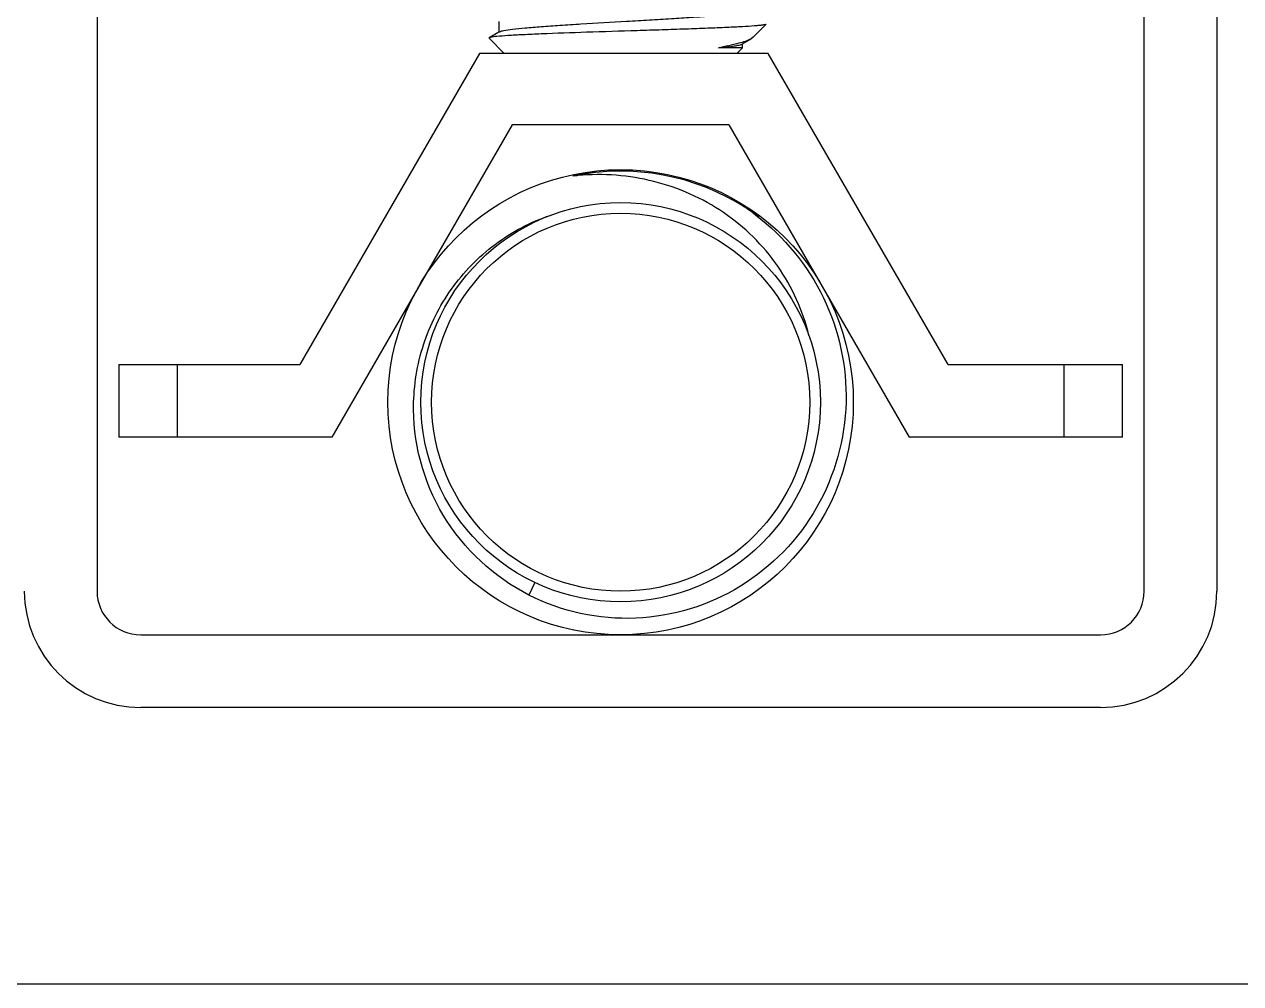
# Model space of a CAD drawing. Extents: x 4995099 to 5303443, y 4627657 to 4889583.
# Drawn here: x 5063765 to 5064373, y 4752020 to 4752499 of the extents above; entities that cross this region are included whole.
import ezdxf

# ---------------------------------------------------------------- set-up
doc = ezdxf.new("R2010")
doc.units = 0
doc.header["$LTSCALE"] = 1000
doc.header["$MEASUREMENT"] = 0
doc.layers.get('0').update_dxf_attribs({"color": 4, "linetype": 'CONTINUOUS'})

msp = doc.modelspace()

# ---------------------------------------------------------------- linework, layer by layer
at = {"linetype": 'Continuous'}
for p, q in [((5063801.63, 4752695.34), (5063801.63, 4752216.18)), ((5064324.35, 4752216.18), (5064324.35, 4752695.34)), ((5064360.65, 4752695.34), (5064360.65, 4752216.18)), ((5064002.15, 4752500.67), (5064002.15, 4752495.4)), ((5064002.15, 4752495.4), (5063997.37, 4752492.62)), ((5064002.45, 4752495.57), (5064002.15, 4752495.4)), ((5064129.11, 4752492.84), (5064135.59, 4752499.32)), ((5064135.59, 4752499.32), (5064135.54, 4752499.28)), ((5063997.37, 4752492.62), (5063997.3, 4752492.42)), ((5064004.91, 4752484.8), (5063997.3, 4752492.42)), ((5064123.54, 4752489.44), (5064123.83, 4752489.61)), ((5064123.83, 4752489.61), (5064128.08, 4752492.09)), ((5064123.83, 4752487.56), (5064123.83, 4752489.61)), ((5064129.11, 4752492.84), (5064128.08, 4752492.09)), ((5063992.61, 4752484.8), (5063902.91, 4752329.44)), ((5064136.72, 4752484.8), (5063992.61, 4752484.8)), ((5064123.83, 4752487.56), (5064111.8, 4752487.56)), ((5064121.07, 4752484.8), (5064123.83, 4752487.56)), ((5064226.42, 4752329.44), (5064136.72, 4752484.8)), ((5064008.92, 4752449.1), (5063918.87, 4752293.14)), ((5064117.07, 4752449.1), (5064008.92, 4752449.1)), ((5064117.07, 4752449.1), (5064207.11, 4752293.14)), ((5064130.03, 4752404.38), (5064130.27, 4752404.21)), ((5064130.27, 4752404.21), (5064130.4, 4752404.1)), ((5064131.76, 4752403.28), (5064131.93, 4752403.15)), ((5063812.52, 4752329.44), (5063812.52, 4752293.14)), ((5063812.52, 4752329.44), (5063902.91, 4752329.44)), ((5063841.56, 4752329.44), (5063841.56, 4752293.14)), ((5064226.42, 4752329.44), (5064313.46, 4752329.44)), ((5064284.42, 4752293.14), (5064284.42, 4752329.44)), ((5064313.46, 4752293.14), (5064313.46, 4752329.44)), ((5063918.87, 4752293.14), (5063812.52, 4752293.14)), ((5064313.46, 4752293.14), (5064207.11, 4752293.14)), ((5064020.16, 4752220.52), (5064017.19, 4752214.28)), ((5063823.41, 4752194.4), (5063928.86, 4752194.4)), ((5063928.86, 4752194.4), (5064302.57, 4752194.4)), ((5063949.82, 4752158.1), (5063823.41, 4752158.1)), ((5064302.57, 4752158.1), (5063949.82, 4752158.1)), ((5063039.33, 4752020.16), (5065086.65, 4752020.16))]:
    msp.add_line(p, q, dxfattribs=at)
for radius in [116.16, 99.72, 94.38]:
    msp.add_circle((5064062.99, 4752310.56), radius, dxfattribs=at)
for centre, radius, start, end in [((5064062.99, 4752310.56), 115.43, 56.91419, 101.91419), ((5064062.89, 4752311.03), 114.96, 100.96055, 101.91397), ((5064052.13, 4752309.74), 114.51, 95.22424, 96.50244), ((5064062.95, 4752310.72), 115.28, 99.62285, 100.96041), ((5064063.02, 4752310.34), 115.66, 96.44087, 99.62208), ((5064060.83, 4752312.59), 114.95, 54.75627, 55.46004), ((5064063.25, 4752310.96), 114.96, 56.1178, 56.91404), ((5064060.69, 4752312.39), 115.2, 52.98937, 54.7559), ((5064063.13, 4752310.78), 115.18, 55.36345, 56.11783), ((5064062.96, 4752310.54), 115.47, 53.43098, 55.36301), ((5063823.41, 4752216.18), 58.08, 180, 270), ((5063823.41, 4752216.18), 21.78, 180, 270), ((5064302.57, 4752216.18), 58.08, 270, 0), ((5064302.57, 4752216.18), 21.78, 270, 0)]:
    msp.add_arc(centre, radius, start, end, dxfattribs=at)
for points, knots in [([(5064002.45, 4752495.57), (5064003.12, 4752495.95), (5064005.37, 4752496.36), (5064009.61, 4752497.02), (5064015.84, 4752497.61), (5064023.73, 4752498.26), (5064033.05, 4752498.9), (5064047.29, 4752499.78), (5064062.2, 4752500.62), (5064077.25, 4752501.49), (5064088.03, 4752502.13), (5064097.91, 4752502.78), (5064106.53, 4752503.42), (5064113.58, 4752504.05), (5064118.37, 4752504.61), (5064121.2, 4752505.07), (5064122.59, 4752505.4), (5064123.4, 4752505.65), (5064123.83, 4752505.97), (5064123.83, 4752506.12)], [0, 0, 0, 0, 0.018976, 0.054803, 0.106452, 0.172137, 0.249523, 0.33584, 0.522662, 0.616451, 0.705988, 0.788055, 0.85971, 0.918396, 0.962045, 0.977754, 0.989231, 0.996485, 1, 1, 1, 1]), ([(5064135.54, 4752499.28), (5064135.36, 4752499.17), (5064134.76, 4752499.05), (5064133.63, 4752498.86), (5064131.93, 4752498.68), (5064128.63, 4752498.4), (5064123.26, 4752498.07), (5064115.45, 4752497.69), (5064106.01, 4752497.31), (5064095.24, 4752496.92), (5064083.48, 4752496.52), (5064066.95, 4752496), (5064046.85, 4752495.36), (5064027.83, 4752494.71), (5064014.71, 4752494.13), (5064007.3, 4752493.74), (5064001.94, 4752493.34), (5063999.07, 4752493.06), (5063998.04, 4752492.83)], [0, 0, 0, 0, 0.004521, 0.012961, 0.025337, 0.041576, 0.085186, 0.142522, 0.21184, 0.290971, 0.377381, 0.468257, 0.651262, 0.815293, 0.882867, 0.937432, 0.976969, 1, 1, 1, 1]), ([(5063998.04, 4752492.83), (5063997.96, 4752492.82), (5063997.74, 4752492.76), (5063997.5, 4752492.7), (5063997.37, 4752492.62)], [0, 0, 0, 0, 0.327761, 1, 1, 1, 1]), ([(5064128.08, 4752492.09), (5064126.24, 4752491.01), (5064120.73, 4752489.42), (5064115.24, 4752488.22), (5064111.8, 4752487.56)], [0, 0, 0, 0, 0.378609, 1, 1, 1, 1]), ([(5064111.8, 4752487.56), (5064113.29, 4752487.71), (5064115.94, 4752487.98), (5064119.41, 4752488.42), (5064121.83, 4752488.87), (5064123.13, 4752489.2), (5064123.54, 4752489.44)], [0, 0, 0, 0, 0.375937, 0.67081, 0.879434, 1, 1, 1, 1]), ([(5064156.96, 4752343.95), (5064154.04, 4752356.26), (5064143.33, 4752380), (5064115.61, 4752407.16), (5064080.2, 4752422.99), (5064054.34, 4752424.93), (5064041.7, 4752423.77)], [0, 0, 0, 0, 0.249705, 0.499631, 0.74973, 1, 1, 1, 1]), ([(5063959.67, 4752310.56), (5063959.97, 4752320.93), (5063963.73, 4752341.69), (5063978.44, 4752369.62), (5064000.9, 4752391.82), (5064019.75, 4752401.35), (5064029.61, 4752404.53)], [0, 0, 0, 0, 0.250031, 0.500035, 0.750022, 1, 1, 1, 1]), ([(5064130.4, 4752404.1), (5064144.58, 4752393.33), (5064168.21, 4752364.7), (5064175.98, 4752328.36), (5064175.52, 4752310.56)], [0, 0, 0, 0, 0.500074, 1, 1, 1, 1]), ([(5064017.19, 4752214.28), (5063999.85, 4752223.13), (5063969.49, 4752251.08), (5063959.12, 4752291.12), (5063959.67, 4752310.56)], [0, 0, 0, 0, 0.500109, 1, 1, 1, 1]), ([(5064175.52, 4752310.56), (5064175.04, 4752292.35), (5064164.87, 4752255.54), (5064125.25, 4752214.7), (5064070.86, 4752197.86), (5064033.41, 4752206.02), (5064017.19, 4752214.28)], [0, 0, 0, 0, 0.250101, 0.50014, 0.750107, 1, 1, 1, 1])]:
    msp.add_open_spline(points, degree=3, knots=knots, dxfattribs=at)

doc.saveas('drawing.dxf')
